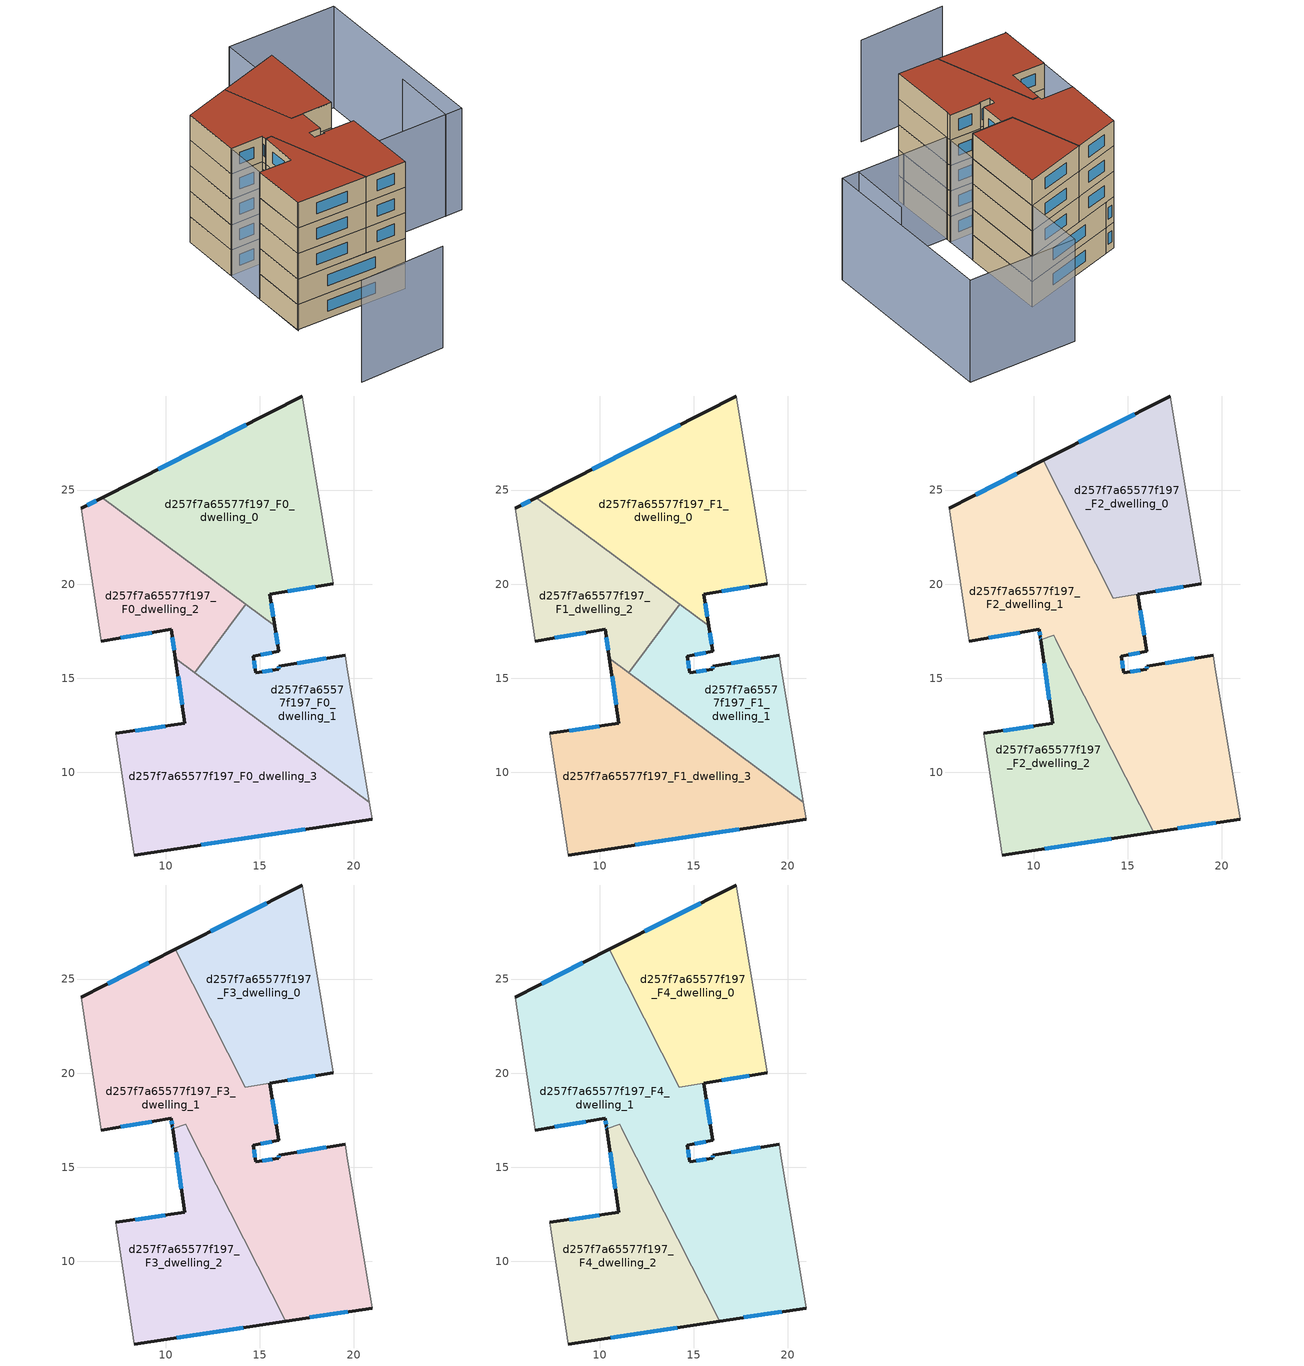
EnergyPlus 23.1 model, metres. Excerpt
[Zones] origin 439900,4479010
d257f7a65577f197_F0_dwelling_0
 floor ground (EU_floor_Construction): 17.26,30 18.91,20.03 15.53,19.46 15.79,17.79 6.62,24.6 z0
 wall outside (EU_wall_Construction): 17.26,30 6.62,24.6 / 15.79,17.79 15.53,19.46 18.91,20.03 z0:3
 wall adiabatic (EU_wall_Construction): 18.91,20.03 17.26,30 z0:3
 wall to d257f7a65577f197_F0_dwelling_2 (EU_wall_Construction): 6.62,24.6 14.25,18.94 z0:3
 wall to d257f7a65577f197_F0_dwelling_1 (EU_wall_Construction): 14.25,18.94 15.79,17.79 z0:3
 window (EU_Window_Construction): 14.27,28.48 9.61,26.12 / 16.48,19.62 17.96,19.87 / 15.72,18.26 15.6,18.99 z0.84:2.16
d257f7a65577f197_F0_dwelling_1
 floor ground (EU_floor_Construction): 19.53,16.23 19.62,15.66 20.82,8.42 11.55,15.3 14.25,18.94 15.79,17.79 16.02,16.42 14.66,16.18 14.78,15.28 16.01,15.49 16.01,15.64 z0
 wall outside (EU_wall_Construction): 19.53,16.23 16.01,15.64 16.01,15.49 14.78,15.28 14.66,16.18 16.02,16.42 15.79,17.79 z0:3
 wall to d257f7a65577f197_F0_dwelling_2 (EU_wall_Construction): 14.25,18.94 11.55,15.3 z0:3
 wall adiabatic (EU_wall_Construction): 20.82,8.42 19.62,15.66 19.53,16.23 z0:3
 wall to d257f7a65577f197_F0_dwelling_3 (EU_wall_Construction): 11.55,15.3 20.82,8.42 z0:3
 window (EU_Window_Construction): 15.95,16.81 15.86,17.41 / 15.04,16.25 15.64,16.35 / 14.75,15.53 14.69,15.92 / 15.66,15.43 15.12,15.34 / 16.01,15.6 16.01,15.53 / 18.55,16.06 17,15.81 z0.84:2.16
d257f7a65577f197_F0_dwelling_2
 floor ground (EU_floor_Construction): 14.25,18.94 11.55,15.3 10.51,16.07 10.29,17.6 6.58,16.97 5.52,24.04 6.62,24.6 z0
 wall outside (EU_wall_Construction): 6.58,16.97 10.29,17.6 10.51,16.07 / 6.62,24.6 5.52,24.04 z0:3
 wall adiabatic (EU_wall_Construction): 5.52,24.04 6.58,16.97 z0:3
 wall to d257f7a65577f197_F0_dwelling_3 (EU_wall_Construction): 10.51,16.07 11.55,15.3 z0:3
 window (EU_Window_Construction): 10.35,17.17 10.45,16.5 / 7.62,17.15 9.24,17.42 / 6.31,24.44 5.83,24.2 z0.84:2.16
d257f7a65577f197_F0_dwelling_3
 floor ground (EU_floor_Construction): 20.82,8.42 20.97,7.51 8.33,5.6 7.34,12.06 11.02,12.61 10.51,16.07 z0
 wall outside (EU_wall_Construction): 8.33,5.6 20.97,7.51 / 10.51,16.07 11.02,12.61 7.34,12.06 z0:3
 wall adiabatic (EU_wall_Construction): 20.97,7.51 20.82,8.42 / 7.34,12.06 8.33,5.6 z0:3
 window (EU_Window_Construction): 11.88,6.14 17.42,6.98 / 9.99,12.46 8.37,12.22 / 10.65,15.1 10.88,13.58 z0.84:2.16
d257f7a65577f197_F1_dwelling_0
 floor to d257f7a65577f197_F0_dwelling_0 (EU_floor_Construction): 17.26,30 18.91,20.03 15.53,19.46 15.79,17.79 6.62,24.6 z3
 wall outside (EU_wall_Construction): 17.26,30 6.62,24.6 / 15.79,17.79 15.53,19.46 18.91,20.03 z3:6
 wall adiabatic (EU_wall_Construction): 18.91,20.03 17.26,30 z3:6
 wall to d257f7a65577f197_F1_dwelling_2 (EU_wall_Construction): 6.62,24.6 14.25,18.94 z3:6
 wall to d257f7a65577f197_F1_dwelling_1 (EU_wall_Construction): 14.25,18.94 15.79,17.79 z3:6
 window (EU_Window_Construction): 14.27,28.48 9.61,26.12 / 16.48,19.62 17.96,19.87 / 15.72,18.26 15.6,18.99 z3.84:5.16
 ceiling adiabatic (EU_roof_Construction): 18.91,20.03 17.26,30 10.51,26.57 14.23,19.24 z6
d257f7a65577f197_F1_dwelling_1
 floor to d257f7a65577f197_F0_dwelling_1 (EU_floor_Construction): 19.53,16.23 19.62,15.66 20.82,8.42 11.55,15.3 14.25,18.94 15.79,17.79 16.02,16.42 14.66,16.18 14.78,15.28 16.01,15.49 16.01,15.64 z3
 wall outside (EU_wall_Construction): 19.53,16.23 16.01,15.64 16.01,15.49 14.78,15.28 14.66,16.18 16.02,16.42 15.79,17.79 z3:6
 wall to d257f7a65577f197_F1_dwelling_2 (EU_wall_Construction): 14.25,18.94 11.55,15.3 z3:6
 wall adiabatic (EU_wall_Construction): 20.82,8.42 19.62,15.66 19.53,16.23 z3:6
 wall to d257f7a65577f197_F1_dwelling_3 (EU_wall_Construction): 11.55,15.3 20.82,8.42 z3:6
 window (EU_Window_Construction): 15.95,16.81 15.86,17.41 / 15.04,16.25 15.64,16.35 / 14.75,15.53 14.69,15.92 / 15.66,15.43 15.12,15.34 / 16.01,15.6 16.01,15.53 / 18.55,16.06 17,15.81 z3.84:5.16
d257f7a65577f197_F1_dwelling_2
 floor to d257f7a65577f197_F0_dwelling_2 (EU_floor_Construction): 14.25,18.94 11.55,15.3 10.51,16.07 10.29,17.6 6.58,16.97 5.52,24.04 6.62,24.6 z3
 wall outside (EU_wall_Construction): 6.58,16.97 10.29,17.6 10.51,16.07 / 6.62,24.6 5.52,24.04 z3:6
 wall adiabatic (EU_wall_Construction): 5.52,24.04 6.58,16.97 z3:6
 wall to d257f7a65577f197_F1_dwelling_3 (EU_wall_Construction): 10.51,16.07 11.55,15.3 z3:6
 window (EU_Window_Construction): 10.35,17.17 10.45,16.5 / 7.62,17.15 9.24,17.42 / 6.31,24.44 5.83,24.2 z3.84:5.16
d257f7a65577f197_F1_dwelling_3
 floor to d257f7a65577f197_F0_dwelling_3 (EU_floor_Construction): 20.82,8.42 20.97,7.51 8.33,5.6 7.34,12.06 11.02,12.61 10.51,16.07 z3
 wall outside (EU_wall_Construction): 8.33,5.6 20.97,7.51 / 10.51,16.07 11.02,12.61 7.34,12.06 z3:6
 wall adiabatic (EU_wall_Construction): 20.97,7.51 20.82,8.42 / 7.34,12.06 8.33,5.6 z3:6
 window (EU_Window_Construction): 11.88,6.14 17.42,6.98 / 9.99,12.46 8.37,12.22 / 10.65,15.1 10.88,13.58 z3.84:5.16
d257f7a65577f197_F2_dwelling_0
 floor adiabatic (EU_floor_Construction): 17.26,30 18.91,20.03 14.23,19.24 10.51,26.57 z6
 wall outside (EU_wall_Construction): 17.26,30 10.51,26.57 z6:9
 wall adiabatic (EU_wall_Construction): 18.91,20.03 17.26,30 z6:9
 wall to d257f7a65577f197_F2_dwelling_1 (EU_wall_Construction): 10.51,26.57 14.23,19.24 18.91,20.03 z6:9
 window (EU_Window_Construction): 15.37,29.04 12.41,27.54 z6.84:8.16
d257f7a65577f197_F2_dwelling_1
 floor to d257f7a65577f197_F1_dwelling_1 (EU_floor_Construction): 19.53,16.23 19.62,15.66 20.82,8.42 12.39,14.67 11.86,15.72 14.25,18.94 15.79,17.79 16.02,16.42 14.66,16.18 14.78,15.28 16.01,15.49 16.01,15.64 z6
 floor to d257f7a65577f197_F1_dwelling_2 (EU_floor_Construction): 14.25,18.94 11.86,15.72 11.21,17 11.17,17.07 11.07,17.28 10.37,17.06 10.35,17.16 10.29,17.6 6.58,16.97 5.52,24.04 6.62,24.6 z6
 floor to d257f7a65577f197_F1_dwelling_3 (EU_floor_Construction): 20.82,8.42 20.97,7.51 16.38,6.82 12.39,14.67 z6
 floor to d257f7a65577f197_F1_dwelling_0 (EU_floor_Construction): 18.91,20.03 15.53,19.46 15.79,17.79 6.62,24.6 10.51,26.57 14.23,19.24 z6
 wall outside (EU_wall_Construction): 6.58,16.97 10.29,17.6 10.35,17.16 10.37,17.06 / 10.51,26.57 5.52,24.04 / 18.91,20.03 15.53,19.46 / 19.53,16.23 16.01,15.64 16.01,15.49 14.78,15.28 14.66,16.18 16.02,16.42 15.53,19.46 / 16.38,6.82 20.97,7.51 z6:9
 wall adiabatic (EU_wall_Construction): 5.52,24.04 6.58,16.97 / 20.97,7.51 19.62,15.66 19.53,16.23 z6:9
 wall to d257f7a65577f197_F2_dwelling_2 (EU_wall_Construction): 10.37,17.06 11.07,17.28 11.17,17.07 11.21,17 16.38,6.82 z6:9
 window (EU_Window_Construction): 7.62,17.15 9.24,17.42 / 9.11,25.86 6.92,24.75 / 17.96,19.87 16.48,19.62 / 15.88,17.27 15.66,18.6 / 15.04,16.25 15.64,16.35 / 14.75,15.53 14.69,15.92 / 15.66,15.43 15.12,15.34 / 16.01,15.6 16.01,15.53 / 18.55,16.06 17,15.81 / 17.67,7.01 19.68,7.32 / 10.36,17.13 10.36,17.08 / 10.31,17.48 10.33,17.28 z6.84:8.16
d257f7a65577f197_F2_dwelling_2
 floor to d257f7a65577f197_F1_dwelling_2 (EU_floor_Construction): 11.21,17 11.86,15.72 11.55,15.3 10.51,16.07 10.37,17.06 11.07,17.28 11.17,17.07 z6
 floor to d257f7a65577f197_F1_dwelling_3 (EU_floor_Construction): 12.39,14.67 16.38,6.82 8.33,5.6 7.34,12.06 11.02,12.61 10.51,16.07 z6
 floor to d257f7a65577f197_F1_dwelling_1 (EU_floor_Construction): 11.86,15.72 12.39,14.67 11.55,15.3 z6
 wall outside (EU_wall_Construction): 10.37,17.06 11.02,12.61 7.34,12.06 / 8.33,5.6 16.38,6.82 z6:9
 wall adiabatic (EU_wall_Construction): 7.34,12.06 8.33,5.6 z6:9
 window (EU_Window_Construction): 10.55,15.81 10.84,13.86 / 10.59,5.95 14.12,6.48 / 9.99,12.46 8.37,12.22 z6.84:8.16
d257f7a65577f197_F3_dwelling_0
 floor to d257f7a65577f197_F2_dwelling_0 (EU_floor_Construction): 17.26,30 18.91,20.03 14.23,19.24 10.51,26.57 z9
 wall outside (EU_wall_Construction): 17.26,30 10.51,26.57 z9:12
 wall adiabatic (EU_wall_Construction): 18.91,20.03 17.26,30 z9:12
 wall to d257f7a65577f197_F3_dwelling_1 (EU_wall_Construction): 10.51,26.57 14.23,19.24 18.91,20.03 z9:12
 window (EU_Window_Construction): 15.37,29.04 12.41,27.54 z9.84:11.16
d257f7a65577f197_F3_dwelling_1
 floor to d257f7a65577f197_F2_dwelling_1 (EU_floor_Construction): 18.91,20.03 15.53,19.46 16.02,16.42 14.66,16.18 14.78,15.28 16.01,15.49 16.01,15.64 19.53,16.23 19.62,15.66 20.97,7.51 16.38,6.82 11.07,17.28 10.37,17.06 10.35,17.16 10.29,17.6 6.58,16.97 5.52,24.04 10.51,26.57 14.23,19.24 z9
 wall outside (EU_wall_Construction): 6.58,16.97 10.29,17.6 10.35,17.16 10.37,17.06 / 10.51,26.57 5.52,24.04 / 18.91,20.03 15.53,19.46 / 19.53,16.23 16.01,15.64 16.01,15.49 14.78,15.28 14.66,16.18 16.02,16.42 15.53,19.46 / 16.38,6.82 20.97,7.51 z9:12
 wall adiabatic (EU_wall_Construction): 5.52,24.04 6.58,16.97 / 20.97,7.51 19.62,15.66 19.53,16.23 z9:12
 wall to d257f7a65577f197_F3_dwelling_2 (EU_wall_Construction): 10.37,17.06 11.07,17.28 11.17,17.07 11.21,17 16.38,6.82 z9:12
 window (EU_Window_Construction): 7.62,17.15 9.24,17.42 / 9.11,25.86 6.92,24.75 / 17.96,19.87 16.48,19.62 / 15.88,17.27 15.66,18.6 / 15.04,16.25 15.64,16.35 / 14.75,15.53 14.69,15.92 / 15.66,15.43 15.12,15.34 / 16.01,15.6 16.01,15.53 / 18.55,16.06 17,15.81 / 17.67,7.01 19.68,7.32 / 10.36,17.13 10.36,17.08 / 10.31,17.48 10.33,17.28 z9.84:11.16
d257f7a65577f197_F3_dwelling_2
 floor to d257f7a65577f197_F2_dwelling_2 (EU_floor_Construction): 11.21,17 16.38,6.82 8.33,5.6 7.34,12.06 11.02,12.61 10.37,17.06 11.07,17.28 11.17,17.07 z9
 wall outside (EU_wall_Construction): 10.37,17.06 11.02,12.61 7.34,12.06 / 8.33,5.6 16.38,6.82 z9:12
 wall adiabatic (EU_wall_Construction): 7.34,12.06 8.33,5.6 z9:12
 window (EU_Window_Construction): 10.55,15.81 10.84,13.86 / 10.59,5.95 14.12,6.48 / 9.99,12.46 8.37,12.22 z9.84:11.16
d257f7a65577f197_F4_dwelling_0
 floor to d257f7a65577f197_F3_dwelling_0 (EU_floor_Construction): 17.26,30 18.91,20.03 14.23,19.24 10.51,26.57 z12
 wall outside (EU_wall_Construction): 17.26,30 10.51,26.57 z12:15
 wall adiabatic (EU_wall_Construction): 18.91,20.03 17.26,30 z12:15
 wall to d257f7a65577f197_F4_dwelling_1 (EU_wall_Construction): 10.51,26.57 14.23,19.24 18.91,20.03 z12:15
 window (EU_Window_Construction): 15.37,29.04 12.41,27.54 z12.84:14.16
 roof outside (EU_roof_Construction): 18.91,20.03 17.26,30 10.51,26.57 14.23,19.24 z15
d257f7a65577f197_F4_dwelling_1
 floor to d257f7a65577f197_F3_dwelling_1 (EU_floor_Construction): 18.91,20.03 15.53,19.46 16.02,16.42 14.66,16.18 14.78,15.28 16.01,15.49 16.01,15.64 19.53,16.23 19.62,15.66 20.97,7.51 16.38,6.82 11.07,17.28 10.37,17.06 10.35,17.16 10.29,17.6 6.58,16.97 5.52,24.04 10.51,26.57 14.23,19.24 z12
 wall outside (EU_wall_Construction): 6.58,16.97 10.29,17.6 10.35,17.16 10.37,17.06 / 10.51,26.57 5.52,24.04 / 18.91,20.03 15.53,19.46 / 19.53,16.23 16.01,15.64 16.01,15.49 14.78,15.28 14.66,16.18 16.02,16.42 15.53,19.46 / 16.38,6.82 20.97,7.51 z12:15
 wall adiabatic (EU_wall_Construction): 5.52,24.04 6.58,16.97 / 20.97,7.51 19.62,15.66 19.53,16.23 z12:15
 wall to d257f7a65577f197_F4_dwelling_2 (EU_wall_Construction): 10.37,17.06 11.07,17.28 11.17,17.07 11.21,17 16.38,6.82 z12:15
 window (EU_Window_Construction): 7.62,17.15 9.24,17.42 / 9.11,25.86 6.92,24.75 / 17.96,19.87 16.48,19.62 / 15.88,17.27 15.66,18.6 / 15.04,16.25 15.64,16.35 / 14.75,15.53 14.69,15.92 / 15.66,15.43 15.12,15.34 / 16.01,15.6 16.01,15.53 / 18.55,16.06 17,15.81 / 17.67,7.01 19.68,7.32 / 10.36,17.13 10.36,17.08 / 10.31,17.48 10.33,17.28 z12.84:14.16
 roof outside (EU_roof_Construction): 20.97,7.51 19.62,15.66 19.53,16.23 16.01,15.64 16.01,15.49 14.78,15.28 14.66,16.18 16.02,16.42 15.53,19.46 18.91,20.03 14.23,19.24 10.51,26.57 5.52,24.04 6.58,16.97 10.29,17.6 10.35,17.16 10.37,17.06 11.07,17.28 16.38,6.82 z15
d257f7a65577f197_F4_dwelling_2
 floor to d257f7a65577f197_F3_dwelling_2 (EU_floor_Construction): 11.21,17 16.38,6.82 8.33,5.6 7.34,12.06 11.02,12.61 10.37,17.06 11.07,17.28 11.17,17.07 z12
 wall outside (EU_wall_Construction): 10.37,17.06 11.02,12.61 7.34,12.06 / 8.33,5.6 16.38,6.82 z12:15
 wall adiabatic (EU_wall_Construction): 7.34,12.06 8.33,5.6 z12:15
 window (EU_Window_Construction): 10.55,15.81 10.84,13.86 / 10.59,5.95 14.12,6.48 / 9.99,12.46 8.37,12.22 z12.84:14.16
 roof outside (EU_roof_Construction): 16.38,6.82 11.21,17 11.17,17.07 11.07,17.28 10.37,17.06 11.02,12.61 7.34,12.06 8.33,5.6 z15
shading: 10.02,-5.32 19.75,-3.39 / 30.02,17.25 28.93,24.68 / 19.64,15.57 16.09,37.12 / 16.09,37.12 28.41,39.14 / 28.41,39.14 31.96,17.59 / 31.96,17.59 19.64,15.57 z0:12; 20.87,7.5 19.62,15.66 z0:9; 5.52,24.04 8.34,5.49 z0:15
[Building]
EU S2 Campaign: North Axis=0; Terrain=City; Solar Distribution=FullExterior
[Site:Location]
Madrid: Latitude=40.5; Longitude=-3.5; Time Zone=1; Elevation=609
[SizingPeriod:WeatherFileDays]
AnnualSizingPeriod: Begin Month=1; Begin Day of Month=1; End Month=12; End Day of Month=31; Day of Week for Start Day=Monday; Use Weather File Daylight Saving Period=No; Use Weather File Rain and Snow Indicators=No
[MATERIAL]
EU_InternalMass_Material: Roughness=MediumRough; Thickness=0.1; Conductivity=1; Density=1800; Specific Heat=900; Thermal Absorptance=0.9; Solar Absorptance=0.7; Visible Absorptance=0.7
[MATERIAL:NOMASS] Roughness=MediumRough; Thermal Absorptance=0.9; Solar Absorptance=0.7; Visible Absorptance=0.7
Name | Thermal Resistance
EU_wall_NoMass; EU_roof_NoMass | 2.16768
EU_floor_NoMass | 1.14339
[WINDOWMATERIAL:SIMPLEGLAZINGSYSTEM]
EU_Window_SimpleGlazing: UFactor=3.23888; Solar Heat Gain Coefficient=0.85; Visible Transmittance=0.85
[CONSTRUCTION]
EU_wall_Construction: EU_wall_NoMass
EU_roof_Construction: EU_roof_NoMass
EU_floor_Construction: EU_floor_NoMass
EU_InternalMass_Construction: EU_InternalMass_Material
EU_Window_Construction: EU_Window_SimpleGlazing
[ZONE] Type=1; Multiplier=1; Ceiling Height=autocalculate; Floor Area=autocalculate; Part of Total Floor Area=Yes
Name | Volume
d257f7a65577f197_F0_dwelling_0; d257f7a65577f197_F1_dwelling_0 | 226.425
d257f7a65577f197_F2_dwelling_0; d257f7a65577f197_F3_dwelling_0; d257f7a65577f197_F4_dwelling_0 | 165.312
d257f7a65577f197_F0_dwelling_1; d257f7a65577f197_F1_dwelling_1 | 117.449
d257f7a65577f197_F2_dwelling_1 | 363.462
d257f7a65577f197_F3_dwelling_1; d257f7a65577f197_F4_dwelling_1 | 363.488
d257f7a65577f197_F0_dwelling_2; d257f7a65577f197_F1_dwelling_2 | 122.307
d257f7a65577f197_F2_dwelling_2; d257f7a65577f197_F3_dwelling_2; d257f7a65577f197_F4_dwelling_2 | 158.953
d257f7a65577f197_F0_dwelling_3; d257f7a65577f197_F1_dwelling_3 | 221.546
[INTERNALMASS] Construction=EU_InternalMass_Construction
Name | Zone or ZoneList | Surface Area
d257f7a65577f197_F0_dwelling_0_EU_InternalMass | d257f7a65577f197_F0_dwelling_0 | 75.475
d257f7a65577f197_F0_dwelling_1_EU_InternalMass | d257f7a65577f197_F0_dwelling_1 | 39.1508
d257f7a65577f197_F0_dwelling_2_EU_InternalMass | d257f7a65577f197_F0_dwelling_2 | 40.7687
d257f7a65577f197_F0_dwelling_3_EU_InternalMass | d257f7a65577f197_F0_dwelling_3 | 73.8486
d257f7a65577f197_F1_dwelling_0_EU_InternalMass | d257f7a65577f197_F1_dwelling_0 | 75.475
d257f7a65577f197_F1_dwelling_1_EU_InternalMass | d257f7a65577f197_F1_dwelling_1 | 39.1508
d257f7a65577f197_F1_dwelling_2_EU_InternalMass | d257f7a65577f197_F1_dwelling_2 | 40.7687
d257f7a65577f197_F1_dwelling_3_EU_InternalMass | d257f7a65577f197_F1_dwelling_3 | 73.8486
d257f7a65577f197_F2_dwelling_0_EU_InternalMass | d257f7a65577f197_F2_dwelling_0 | 55.1023
d257f7a65577f197_F2_dwelling_1_EU_InternalMass | d257f7a65577f197_F2_dwelling_1 | 121.158
d257f7a65577f197_F2_dwelling_2_EU_InternalMass | d257f7a65577f197_F2_dwelling_2 | 52.9842
d257f7a65577f197_F3_dwelling_0_EU_InternalMass | d257f7a65577f197_F3_dwelling_0 | 55.1023
d257f7a65577f197_F3_dwelling_1_EU_InternalMass | d257f7a65577f197_F3_dwelling_1 | 121.158
d257f7a65577f197_F3_dwelling_2_EU_InternalMass | d257f7a65577f197_F3_dwelling_2 | 52.9842
d257f7a65577f197_F4_dwelling_0_EU_InternalMass | d257f7a65577f197_F4_dwelling_0 | 55.1023
d257f7a65577f197_F4_dwelling_1_EU_InternalMass | d257f7a65577f197_F4_dwelling_1 | 121.158
d257f7a65577f197_F4_dwelling_2_EU_InternalMass | d257f7a65577f197_F4_dwelling_2 | 52.9842
[OTHEREQUIPMENT] Fuel Type=Electricity; Design Level Calculation Method=Watts/Area; Power per Zone Floor Area=1; Fraction Latent=0; Fraction Radiant=0; Fraction Lost=0; Carbon Dioxide Generation Rate=0; EndUse Subcategory=EU_Step8_InternalGains
Name | Zone or ZoneList or Space or SpaceList | Schedule
EU_Step8_InternalGain_d257f7a65577f197_F0_dwelling_0_f000 | d257f7a65577f197_F0_dwelling_0 | EU_Step8_GainSchedule_d257f7a65577f197_F0_dwelling_0_f000
EU_Step8_InternalGain_d257f7a65577f197_F0_dwelling_1_f000 | d257f7a65577f197_F0_dwelling_1 | EU_Step8_GainSchedule_d257f7a65577f197_F0_dwelling_1_f000
EU_Step8_InternalGain_d257f7a65577f197_F0_dwelling_2_f000 | d257f7a65577f197_F0_dwelling_2 | EU_Step8_GainSchedule_d257f7a65577f197_F0_dwelling_2_f000
EU_Step8_InternalGain_d257f7a65577f197_F0_dwelling_3_f000 | d257f7a65577f197_F0_dwelling_3 | EU_Step8_GainSchedule_d257f7a65577f197_F0_dwelling_3_f000
EU_Step8_InternalGain_d257f7a65577f197_F1_dwelling_0_f000 | d257f7a65577f197_F1_dwelling_0 | EU_Step8_GainSchedule_d257f7a65577f197_F1_dwelling_0_f000
EU_Step8_InternalGain_d257f7a65577f197_F1_dwelling_1_f000 | d257f7a65577f197_F1_dwelling_1 | EU_Step8_GainSchedule_d257f7a65577f197_F1_dwelling_1_f000
EU_Step8_InternalGain_d257f7a65577f197_F1_dwelling_2_f000 | d257f7a65577f197_F1_dwelling_2 | EU_Step8_GainSchedule_d257f7a65577f197_F1_dwelling_2_f000
EU_Step8_InternalGain_d257f7a65577f197_F1_dwelling_3_f000 | d257f7a65577f197_F1_dwelling_3 | EU_Step8_GainSchedule_d257f7a65577f197_F1_dwelling_3_f000
EU_Step8_InternalGain_d257f7a65577f197_F2_dwelling_0_f000 | d257f7a65577f197_F2_dwelling_0 | EU_Step8_GainSchedule_d257f7a65577f197_F2_dwelling_0_f000
EU_Step8_InternalGain_d257f7a65577f197_F2_dwelling_1_f000 | d257f7a65577f197_F2_dwelling_1 | EU_Step8_GainSchedule_d257f7a65577f197_F2_dwelling_1_f000
EU_Step8_InternalGain_d257f7a65577f197_F2_dwelling_2_f000 | d257f7a65577f197_F2_dwelling_2 | EU_Step8_GainSchedule_d257f7a65577f197_F2_dwelling_2_f000
EU_Step8_InternalGain_d257f7a65577f197_F3_dwelling_0_f000 | d257f7a65577f197_F3_dwelling_0 | EU_Step8_GainSchedule_d257f7a65577f197_F3_dwelling_0_f000
EU_Step8_InternalGain_d257f7a65577f197_F3_dwelling_1_f000 | d257f7a65577f197_F3_dwelling_1 | EU_Step8_GainSchedule_d257f7a65577f197_F3_dwelling_1_f000
EU_Step8_InternalGain_d257f7a65577f197_F3_dwelling_2_f000 | d257f7a65577f197_F3_dwelling_2 | EU_Step8_GainSchedule_d257f7a65577f197_F3_dwelling_2_f000
EU_Step8_InternalGain_d257f7a65577f197_F4_dwelling_0_f000 | d257f7a65577f197_F4_dwelling_0 | EU_Step8_GainSchedule_d257f7a65577f197_F4_dwelling_0_f000
EU_Step8_InternalGain_d257f7a65577f197_F4_dwelling_1_f000 | d257f7a65577f197_F4_dwelling_1 | EU_Step8_GainSchedule_d257f7a65577f197_F4_dwelling_1_f000
EU_Step8_InternalGain_d257f7a65577f197_F4_dwelling_2_f000 | d257f7a65577f197_F4_dwelling_2 | EU_Step8_GainSchedule_d257f7a65577f197_F4_dwelling_2_f000
[ZONEVENTILATION:DESIGNFLOWRATE] Schedule=EU_AlwaysOn; Design Flow Rate Calculation Method=AirChanges/Hour; Air Changes per Hour=0.480546; Ventilation Type=Natural; Fan Pressure Rise=0; Fan Total Efficiency=1; Constant Term Coefficient=1; Temperature Term Coefficient=0; Velocity Term Coefficient=0; Velocity Squared Term Coefficient=0; Minimum Indoor Temperature=-100; Maximum Indoor Temperature=100; Delta Temperature=-100; Minimum Outdoor Temperature=-100; Maximum Outdoor Temperature=100; Maximum Wind Speed=40
Name | Zone or ZoneList or Space or SpaceList
EU_ConstantAir_d257f7a65577f197_F0_dwelling_0 | d257f7a65577f197_F0_dwelling_0
EU_ConstantAir_d257f7a65577f197_F0_dwelling_1 | d257f7a65577f197_F0_dwelling_1
EU_ConstantAir_d257f7a65577f197_F0_dwelling_2 | d257f7a65577f197_F0_dwelling_2
EU_ConstantAir_d257f7a65577f197_F0_dwelling_3 | d257f7a65577f197_F0_dwelling_3
EU_ConstantAir_d257f7a65577f197_F1_dwelling_0 | d257f7a65577f197_F1_dwelling_0
EU_ConstantAir_d257f7a65577f197_F1_dwelling_1 | d257f7a65577f197_F1_dwelling_1
EU_ConstantAir_d257f7a65577f197_F1_dwelling_2 | d257f7a65577f197_F1_dwelling_2
EU_ConstantAir_d257f7a65577f197_F1_dwelling_3 | d257f7a65577f197_F1_dwelling_3
EU_ConstantAir_d257f7a65577f197_F2_dwelling_0 | d257f7a65577f197_F2_dwelling_0
EU_ConstantAir_d257f7a65577f197_F2_dwelling_1 | d257f7a65577f197_F2_dwelling_1
EU_ConstantAir_d257f7a65577f197_F2_dwelling_2 | d257f7a65577f197_F2_dwelling_2
EU_ConstantAir_d257f7a65577f197_F3_dwelling_0 | d257f7a65577f197_F3_dwelling_0
EU_ConstantAir_d257f7a65577f197_F3_dwelling_1 | d257f7a65577f197_F3_dwelling_1
EU_ConstantAir_d257f7a65577f197_F3_dwelling_2 | d257f7a65577f197_F3_dwelling_2
EU_ConstantAir_d257f7a65577f197_F4_dwelling_0 | d257f7a65577f197_F4_dwelling_0
EU_ConstantAir_d257f7a65577f197_F4_dwelling_1 | d257f7a65577f197_F4_dwelling_1
EU_ConstantAir_d257f7a65577f197_F4_dwelling_2 | d257f7a65577f197_F4_dwelling_2
[HVACTEMPLATE:THERMOSTAT] Constant Heating Setpoint=20; Constant Cooling Setpoint=50
EU_HeatOnly_d257f7a65577f197_F0_dwelling_0; EU_HeatOnly_d257f7a65577f197_F0_dwelling_1; EU_HeatOnly_d257f7a65577f197_F0_dwelling_2; EU_HeatOnly_d257f7a65577f197_F0_dwelling_3; EU_HeatOnly_d257f7a65577f197_F1_dwelling_0; EU_HeatOnly_d257f7a65577f197_F1_dwelling_1; EU_HeatOnly_d257f7a65577f197_F1_dwelling_2; EU_HeatOnly_d257f7a65577f197_F1_dwelling_3; EU_HeatOnly_d257f7a65577f197_F2_dwelling_0; EU_HeatOnly_d257f7a65577f197_F2_dwelling_1; EU_HeatOnly_d257f7a65577f197_F2_dwelling_2; EU_HeatOnly_d257f7a65577f197_F3_dwelling_0; EU_HeatOnly_d257f7a65577f197_F3_dwelling_1; EU_HeatOnly_d257f7a65577f197_F3_dwelling_2; EU_HeatOnly_d257f7a65577f197_F4_dwelling_0; EU_HeatOnly_d257f7a65577f197_F4_dwelling_1; EU_HeatOnly_d257f7a65577f197_F4_dwelling_2
[HVACTEMPLATE:ZONE:IDEALLOADSAIRSYSTEM] System Availability Schedule=EU_AlwaysOn; Maximum Heating Supply Air Temperature=50; Minimum Cooling Supply Air Temperature=13; Maximum Heating Supply Air Humidity Ratio=0.0156; Minimum Cooling Supply Air Humidity Ratio=0.0077; Heating Limit=NoLimit; Cooling Limit=NoLimit; Heating Availability Schedule=EU_AlwaysOn; Cooling Availability Schedule=EU_CoolingOff; Dehumidification Control Type=ConstantSensibleHeatRatio; Cooling Sensible Heat Ratio=0.7; Dehumidification Setpoint=60; Humidification Control Type=None; Humidification Setpoint=30; Outdoor Air Method=None; Outdoor Air Flow Rate per Person=0.00944; Outdoor Air Flow Rate per Zone Floor Area=0; Outdoor Air Flow Rate per Zone=0; Demand Controlled Ventilation Type=None; Outdoor Air Economizer Type=NoEconomizer; Heat Recovery Type=None; Sensible Heat Recovery Effectiveness=0.7; Latent Heat Recovery Effectiveness=0.65
Name | Template Thermostat
d257f7a65577f197_F0_dwelling_0 | EU_HeatOnly_d257f7a65577f197_F0_dwelling_0
d257f7a65577f197_F0_dwelling_1 | EU_HeatOnly_d257f7a65577f197_F0_dwelling_1
d257f7a65577f197_F0_dwelling_2 | EU_HeatOnly_d257f7a65577f197_F0_dwelling_2
d257f7a65577f197_F0_dwelling_3 | EU_HeatOnly_d257f7a65577f197_F0_dwelling_3
d257f7a65577f197_F1_dwelling_0 | EU_HeatOnly_d257f7a65577f197_F1_dwelling_0
d257f7a65577f197_F1_dwelling_1 | EU_HeatOnly_d257f7a65577f197_F1_dwelling_1
d257f7a65577f197_F1_dwelling_2 | EU_HeatOnly_d257f7a65577f197_F1_dwelling_2
d257f7a65577f197_F1_dwelling_3 | EU_HeatOnly_d257f7a65577f197_F1_dwelling_3
d257f7a65577f197_F2_dwelling_0 | EU_HeatOnly_d257f7a65577f197_F2_dwelling_0
d257f7a65577f197_F2_dwelling_1 | EU_HeatOnly_d257f7a65577f197_F2_dwelling_1
d257f7a65577f197_F2_dwelling_2 | EU_HeatOnly_d257f7a65577f197_F2_dwelling_2
d257f7a65577f197_F3_dwelling_0 | EU_HeatOnly_d257f7a65577f197_F3_dwelling_0
d257f7a65577f197_F3_dwelling_1 | EU_HeatOnly_d257f7a65577f197_F3_dwelling_1
d257f7a65577f197_F3_dwelling_2 | EU_HeatOnly_d257f7a65577f197_F3_dwelling_2
d257f7a65577f197_F4_dwelling_0 | EU_HeatOnly_d257f7a65577f197_F4_dwelling_0
d257f7a65577f197_F4_dwelling_1 | EU_HeatOnly_d257f7a65577f197_F4_dwelling_1
d257f7a65577f197_F4_dwelling_2 | EU_HeatOnly_d257f7a65577f197_F4_dwelling_2
[SIZING:ZONE] Zone Cooling Design Supply Air Temperature Input Method=SupplyAirTemperature; Zone Cooling Design Supply Air Temperature=13; Zone Heating Design Supply Air Temperature Input Method=SupplyAirTemperature; Zone Heating Design Supply Air Temperature=50; Zone Cooling Design Supply Air Humidity Ratio=0.008; Zone Heating Design Supply Air Humidity Ratio=0.008; Cooling Design Air Flow Method=DesignDay; Cooling Design Air Flow Rate=0; Cooling Minimum Air Flow per Zone Floor Area=0.000762; Cooling Minimum Air Flow=0; Cooling Minimum Air Flow Fraction=0.2; Heating Design Air Flow Method=DesignDay; Heating Design Air Flow Rate=0; Heating Maximum Air Flow per Zone Floor Area=0.002032; Heating Maximum Air Flow=0.141576; Heating Maximum Air Flow Fraction=0.3; Account for Dedicated Outdoor Air System=No; Dedicated Outdoor Air System Control Strategy=NeutralSupplyAir; Dedicated Outdoor Air Low Setpoint Temperature for Design=autosize; Dedicated Outdoor Air High Setpoint Temperature for Design=autosize; Zone Load Sizing Method=Sensible Load Only No Latent Load; Zone Latent Cooling Design Supply Air Humidity Ratio Input Method=HumidityRatioDifference; Zone Cooling Design Supply Air Humidity Ratio Difference=0.005; Zone Latent Heating Design Supply Air Humidity Ratio Input Method=HumidityRatioDifference; Zone Humidification Design Supply Air Humidity Ratio Difference=0.005
d257f7a65577f197_F0_dwelling_0; d257f7a65577f197_F0_dwelling_1; d257f7a65577f197_F0_dwelling_2; d257f7a65577f197_F0_dwelling_3; d257f7a65577f197_F1_dwelling_0; d257f7a65577f197_F1_dwelling_1; d257f7a65577f197_F1_dwelling_2; d257f7a65577f197_F1_dwelling_3; d257f7a65577f197_F2_dwelling_0; d257f7a65577f197_F2_dwelling_1; d257f7a65577f197_F2_dwelling_2; d257f7a65577f197_F3_dwelling_0; d257f7a65577f197_F3_dwelling_1; d257f7a65577f197_F3_dwelling_2; d257f7a65577f197_F4_dwelling_0; d257f7a65577f197_F4_dwelling_1; d257f7a65577f197_F4_dwelling_2
[SCHEDULE:CONSTANT]
Name | Hourly Value
EU_AlwaysOn | 1
EU_CoolingOff | 0
[SCHEDULE:FILE] Column Number=1; Rows to Skip at Top=0; Number of Hours of Data=8760; Column Separator=Comma; Interpolate to Timestep=No; Minutes per Item=60; Adjust Schedule for Daylight Savings=Yes
Name | File
EU_Step8_GainSchedule_d257f7a65577f197_F0_dwelling_0_f000 | ../../schedules/d257f7a65577f197/d257f7a65577f197_F0_dwelling_0_f000_gain.csv
EU_Step8_GainSchedule_d257f7a65577f197_F0_dwelling_1_f000 | ../../schedules/d257f7a65577f197/d257f7a65577f197_F0_dwelling_1_f000_gain.csv
EU_Step8_GainSchedule_d257f7a65577f197_F0_dwelling_2_f000 | ../../schedules/d257f7a65577f197/d257f7a65577f197_F0_dwelling_2_f000_gain.csv
EU_Step8_GainSchedule_d257f7a65577f197_F0_dwelling_3_f000 | ../../schedules/d257f7a65577f197/d257f7a65577f197_F0_dwelling_3_f000_gain.csv
EU_Step8_GainSchedule_d257f7a65577f197_F1_dwelling_0_f000 | ../../schedules/d257f7a65577f197/d257f7a65577f197_F1_dwelling_0_f000_gain.csv
EU_Step8_GainSchedule_d257f7a65577f197_F1_dwelling_1_f000 | ../../schedules/d257f7a65577f197/d257f7a65577f197_F1_dwelling_1_f000_gain.csv
EU_Step8_GainSchedule_d257f7a65577f197_F1_dwelling_2_f000 | ../../schedules/d257f7a65577f197/d257f7a65577f197_F1_dwelling_2_f000_gain.csv
EU_Step8_GainSchedule_d257f7a65577f197_F1_dwelling_3_f000 | ../../schedules/d257f7a65577f197/d257f7a65577f197_F1_dwelling_3_f000_gain.csv
EU_Step8_GainSchedule_d257f7a65577f197_F2_dwelling_0_f000 | ../../schedules/d257f7a65577f197/d257f7a65577f197_F2_dwelling_0_f000_gain.csv
EU_Step8_GainSchedule_d257f7a65577f197_F2_dwelling_1_f000 | ../../schedules/d257f7a65577f197/d257f7a65577f197_F2_dwelling_1_f000_gain.csv
EU_Step8_GainSchedule_d257f7a65577f197_F2_dwelling_2_f000 | ../../schedules/d257f7a65577f197/d257f7a65577f197_F2_dwelling_2_f000_gain.csv
EU_Step8_GainSchedule_d257f7a65577f197_F3_dwelling_0_f000 | ../../schedules/d257f7a65577f197/d257f7a65577f197_F3_dwelling_0_f000_gain.csv
EU_Step8_GainSchedule_d257f7a65577f197_F3_dwelling_1_f000 | ../../schedules/d257f7a65577f197/d257f7a65577f197_F3_dwelling_1_f000_gain.csv
EU_Step8_GainSchedule_d257f7a65577f197_F3_dwelling_2_f000 | ../../schedules/d257f7a65577f197/d257f7a65577f197_F3_dwelling_2_f000_gain.csv
EU_Step8_GainSchedule_d257f7a65577f197_F4_dwelling_0_f000 | ../../schedules/d257f7a65577f197/d257f7a65577f197_F4_dwelling_0_f000_gain.csv
EU_Step8_GainSchedule_d257f7a65577f197_F4_dwelling_1_f000 | ../../schedules/d257f7a65577f197/d257f7a65577f197_F4_dwelling_1_f000_gain.csv
EU_Step8_GainSchedule_d257f7a65577f197_F4_dwelling_2_f000 | ../../schedules/d257f7a65577f197/d257f7a65577f197_F4_dwelling_2_f000_gain.csv
